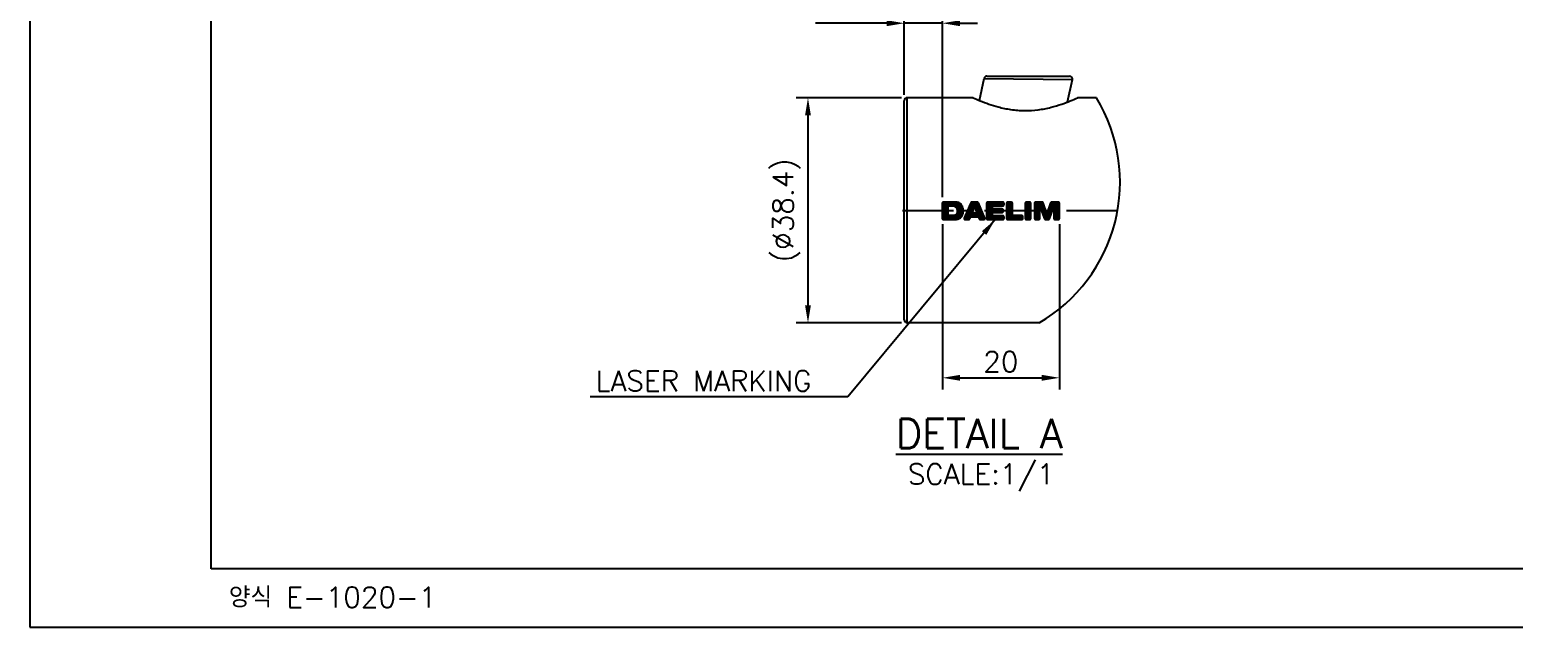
# Model space of a CAD drawing. Extents: x -4509 to -4089, y -1506 to -1209.
# Drawn here: x -4509 to -4255.4, y -1505.8 to -1403.8 of the extents above; entities that cross this region are included whole.
import ezdxf

# ---------------------------------------------------------------- set-up
doc = ezdxf.new("R2010")
doc.units = 0
doc.header["$LTSCALE"] = 7
doc.linetypes.add('CENTER', pattern=[2, 1.25, -0.25, 0.25, -0.25])
doc.layers.get('0').update_dxf_attribs({"color": 2, "linetype": 'CONTINUOUS'})
doc.layers.get('Defpoints').update_dxf_attribs({"linetype": 'CONTINUOUS'})
for name, color, linetype in [('0811-8_7_1_1DXF_CONTINUOUS_LINE', 7, 'CONTINUOUS'), ('0811-9_9_1_1DXF_CONTINUOUS_LINE', 7, 'CONTINUOUS'), ('CL', 1, 'CENTER'), ('D', 2, 'CONTINUOUS'), ('DWG', 7, 'CONTINUOUS')]:
    doc.layers.add(name, color=color, linetype=linetype)
doc.styles.add('DD', font='romans', dxfattribs={"bigfont": 'GHS.shx'})
doc.styles.add('GHS', font='ROMANS.shx', dxfattribs={"bigfont": 'GHS.shx'})
doc.dimstyles.new('CWC', dxfattribs={"dimscale": 0, "dimtxt": 3.5, "dimasz": 3, "dimexe": 2, "dimexo": 1, "dimgap": 1, "dimtad": 1, "dimdec": 4, "dimdsep": 46, "dimtxsty": 'DD', "dimcen": 3, "dimclrd": 2, "dimclre": 2, "dimclrt": 2, "dimadec": 3, "dimazin": 2, "dimtfac": 1, "dimtdec": 4, "dimtmove": 0, "dimatfit": 3, "dimfxl": 1, "dimtvp": 1, "dimtolj": 1, "dimtzin": 0, "dimlwd": -1, "dimlwe": -1, "dimarcsym": 0})
pattern_1 = [(45, (1026.48951, 1662.49262), (-0.0898025612, 0.0898025612), [])]

# ---------------------------------------------------------------- blocks, each defined once
blk = doc.blocks.new('BORDER')
for p, q in [((0, 1), (0, 0)), ((0, 0), (1, 0))]:
    blk.add_line(p, q)
blk = doc.blocks.new('*D9')
at = {"layer": 'Defpoints', "color": 0, "transparency": 16777216}
for p in [(-4997.98, -2524.21), (-5014.94, -2562.61), (-4997.98, -2562.61)]:
    blk.add_point(p, dxfattribs=at)
at = {"layer": 'DWG', "color": 2, "transparency": 16777216}
for p, q in [((-4998.98, -2524.21), (-5016.94, -2524.21)), ((-5014.94, -2527.21), (-5014.94, -2559.61)), ((-4998.98, -2562.61), (-5016.94, -2562.61))]:
    blk.add_line(p, q, dxfattribs=at)
for points in [[(-5015.44, -2527.21), (-5014.44, -2527.21), (-5014.94, -2524.21)], [(-5015.44, -2559.61), (-5014.44, -2559.61), (-5014.94, -2562.61)]]:
    blk.add_solid(points, dxfattribs=at)
at = {"layer": 'DWG', "color": 2, "transparency": 16777216, "insert": (-5018.61, -2543.41), "char_height": 3.5, "attachment_point": 5, "rotation": 90, "style": 'DD'}
blk.add_mtext('\\A1;(%%C38.4)', dxfattribs=at)
blk = doc.blocks.new('*D10')
at = {"layer": 'Defpoints', "color": 0, "transparency": 16777216}
for p in [(-4998.48, -2511.49), (-4998.48, -2524.71), (-4991.98, -2542.2)]:
    blk.add_point(p, dxfattribs=at)
at = {"layer": 'DWG', "color": 2, "transparency": 16777216}
for p, q in [((-4998.48, -2523.71), (-4998.48, -2509.49)), ((-4991.98, -2541.2), (-4991.98, -2509.49)), ((-5001.48, -2511.49), (-5013.65, -2511.49)), ((-4991.98, -2511.49), (-4998.48, -2511.49)), ((-4988.98, -2511.49), (-4985.98, -2511.49))]:
    blk.add_line(p, q, dxfattribs=at)
for points in [[(-5001.48, -2510.99), (-5001.48, -2511.99), (-4998.48, -2511.49)], [(-4988.98, -2510.99), (-4988.98, -2511.99), (-4991.98, -2511.49)]]:
    blk.add_solid(points, dxfattribs=at)
at = {"layer": 'DWG', "color": 2, "transparency": 16777216, "insert": (-5009.07, -2508.74), "char_height": 3.5, "attachment_point": 5, "style": 'DD'}
blk.add_mtext('\\A1;6.5', dxfattribs=at)
blk = doc.blocks.new('*D7')
at = {"layer": 'Defpoints', "color": 0, "transparency": 16777216}
for p in [(-4991.98, -2544.8), (-4971.99, -2544.8), (-4971.99, -2572)]:
    blk.add_point(p, dxfattribs=at)
at = {"layer": 'DWG', "color": 2, "transparency": 16777216}
for p, q in [((-4991.98, -2545.8), (-4991.98, -2574)), ((-4971.99, -2545.8), (-4971.99, -2574)), ((-4988.98, -2572), (-4974.99, -2572))]:
    blk.add_line(p, q, dxfattribs=at)
for points in [[(-4988.98, -2571.5), (-4988.98, -2572.5), (-4991.98, -2572)], [(-4974.99, -2571.5), (-4974.99, -2572.5), (-4971.99, -2572)]]:
    blk.add_solid(points, dxfattribs=at)
at = {"layer": 'DWG', "color": 2, "transparency": 16777216, "insert": (-4981.99, -2569.25), "char_height": 3.5, "attachment_point": 5, "style": 'DD'}
blk.add_mtext('\\A1;20', dxfattribs=at)

msp = doc.modelspace()

# ---------------------------------------------------------------- hatches: boundary and pattern name
at = {"layer": 'DWG', "transparency": 33554687}
h = msp.add_hatch(dxfattribs=at)
h.set_pattern_fill('ANSI31', color=2, scale=0.04)
h.set_pattern_definition(pattern_1)
edge = h.paths.add_edge_path()
edge.add_spline(control_points=[(-4350.49487, -1436.10642), (-4350.39515, -1436.07617), (-4350.21724, -1436.00395), (-4349.98092, -1435.87499), (-4349.80811, -1435.66682), (-4349.6785, -1435.40857), (-4349.57801, -1435.09487), (-4349.55124, -1434.708), (-4349.57465, -1434.3331), (-4349.66361, -1433.93008), (-4349.8965, -1433.54138), (-4350.33494, -1433.26001), (-4350.74366, -1433.20059), (-4350.97335, -1433.20059)], knot_values=[0, 0, 0, 0, 0.074636502, 0.149273004, 0.23022639, 0.311179776, 0.385230643, 0.45928151, 0.525463761, 0.591646012, 0.724010513, 0.862005257, 1, 1, 1, 1], degree=3, periodic=0)
edge.add_line((-4350.97335, -1433.20059), (-4352.94086, -1433.20059))
edge.add_spline(control_points=[(-4352.94086, -1433.20059), (-4353.03978, -1433.20059), (-4353.12208, -1433.2823), (-4353.12208, -1433.38194)], knot_values=[0, 0, 0, 0, 1, 1, 1, 1], degree=3, periodic=0)
edge.add_line((-4353.12208, -1433.38194), (-4353.12208, -1435.9848))
edge.add_spline(control_points=[(-4353.12208, -1435.9848), (-4353.12208, -1436.08447), (-4353.03978, -1436.1654), (-4352.94086, -1436.1654)], knot_values=[0, 0, 0, 0, 1, 1, 1, 1], degree=3, periodic=0)
edge.add_line((-4352.94086, -1436.1654), (-4351.1124, -1436.1654))
edge.add_spline(control_points=[(-4351.1124, -1436.1654), (-4350.87279, -1436.1654), (-4350.67325, -1436.14569), (-4350.49487, -1436.10642)], knot_values=[0, 0, 0, 0, 1, 1, 1, 1], degree=3, periodic=0)
edge = h.paths.add_edge_path(flags=16)
edge.add_spline(control_points=[(-4351.37068, -1433.85759), (-4350.83338, -1433.85759), (-4350.57361, -1434.13574), (-4350.57361, -1434.67324)], knot_values=[0, 0, 0, 0, 1, 1, 1, 1], degree=3, periodic=0)
edge.add_spline(control_points=[(-4350.57361, -1434.67324), (-4350.57361, -1434.79228), (-4350.59556, -1434.89251), (-4350.61391, -1434.99143)], knot_values=[0, 0, 0, 0, 1, 1, 1, 1], degree=3, periodic=0)
edge.add_spline(control_points=[(-4350.61391, -1434.99143), (-4350.6347, -1435.09106), (-4350.67325, -1435.19129), (-4350.73371, -1435.24971)], knot_values=[0, 0, 0, 0, 1, 1, 1, 1], degree=3, periodic=0)
edge.add_spline(control_points=[(-4350.73371, -1435.24971), (-4350.77302, -1435.32948), (-4350.85355, -1435.38938), (-4350.95226, -1435.44882)], knot_values=[0, 0, 0, 0, 1, 1, 1, 1], degree=3, periodic=0)
edge.add_spline(control_points=[(-4350.95226, -1435.44882), (-4351.05223, -1435.48915), (-4351.15187, -1435.50886), (-4351.29006, -1435.50886)], knot_values=[0, 0, 0, 0, 1, 1, 1, 1], degree=3, periodic=0)
edge.add_line((-4351.29006, -1435.50886), (-4352.12745, -1435.50886))
edge.add_line((-4352.12745, -1435.50886), (-4352.12745, -1433.85759))
edge.add_line((-4352.12745, -1433.85759), (-4351.37068, -1433.85759))
h = msp.add_hatch(dxfattribs=at)
h.set_pattern_fill('ANSI31', color=2, scale=0.04)
h.set_pattern_definition(pattern_1)
edge = h.paths.add_edge_path()
edge.add_spline(control_points=[(-4346.96558, -1433.31077), (-4346.9945, -1433.24375), (-4347.0602, -1433.20059), (-4347.13197, -1433.20059)], knot_values=[0, 0, 0, 0, 1, 1, 1, 1], degree=3, periodic=0)
edge.add_line((-4347.13197, -1433.20059), (-4348.10726, -1433.20059))
edge.add_spline(control_points=[(-4348.10726, -1433.20059), (-4348.17902, -1433.20059), (-4348.24459, -1433.24329), (-4348.27437, -1433.30945)], knot_values=[0, 0, 0, 0, 1, 1, 1, 1], degree=3, periodic=0)
edge.add_line((-4348.27437, -1433.30945), (-4349.40834, -1435.91159))
edge.add_spline(control_points=[(-4349.40834, -1435.91159), (-4349.44762, -1436.00292), (-4349.39865, -1436.13508), (-4349.26646, -1436.16573), (-4349.24389, -1436.16573)], knot_values=[0, 0, 0, 0, 0.805940073, 1, 1, 1, 1], degree=3, periodic=0)
edge.add_line((-4349.24389, -1436.16573), (-4348.59032, -1436.16573))
edge.add_spline(control_points=[(-4348.59032, -1436.16573), (-4348.51589, -1436.16573), (-4348.44683, -1436.11854), (-4348.4207, -1436.0477)], knot_values=[0, 0, 0, 0, 1, 1, 1, 1], degree=3, periodic=0)
edge.add_line((-4348.4207, -1436.0477), (-4348.28577, -1435.68826))
edge.add_line((-4348.28577, -1435.68826), (-4346.97269, -1435.68826))
edge.add_line((-4346.97269, -1435.68826), (-4346.83793, -1436.0477))
edge.add_spline(control_points=[(-4346.83793, -1436.0477), (-4346.81078, -1436.11854), (-4346.7435, -1436.16573), (-4346.66818, -1436.16573)], knot_values=[0, 0, 0, 0, 1, 1, 1, 1], degree=3, periodic=0)
edge.add_line((-4346.66818, -1436.16573), (-4346.0146, -1436.16573))
edge.add_spline(control_points=[(-4346.0146, -1436.16573), (-4345.91404, -1436.16573), (-4345.81221, -1436.05569), (-4345.838, -1435.93528), (-4345.84762, -1435.91261)], knot_values=[0, 0, 0, 0, 0.792507205, 1, 1, 1, 1], degree=3, periodic=0)
edge.add_line((-4345.84762, -1435.91261), (-4346.96558, -1433.31077))
h.paths.add_polyline_path([(-4347.62969, -1433.95676), (-4347.21144, -1435.07103), (-4348.04706, -1435.07103)], flags=16)
h = msp.add_hatch(dxfattribs=at)
h.set_pattern_fill('ANSI31', color=2, scale=0.04)
h.set_pattern_definition(pattern_1)
edge = h.paths.add_edge_path()
edge.add_spline(control_points=[(-4342.75651, -1433.83788), (-4342.70632, -1433.83788), (-4342.61285, -1433.79738), (-4342.56489, -1433.66187), (-4342.57945, -1433.51897), (-4342.56481, -1433.37602), (-4342.61283, -1433.24076), (-4342.70632, -1433.20059), (-4342.75651, -1433.20059)], knot_values=[0, 0, 0, 0, 0.172442188, 0.344884376, 0.501660322, 0.658436268, 0.829218134, 1, 1, 1, 1], degree=3, periodic=0)
edge.add_line((-4342.75651, -1433.20059), (-4345.37879, -1433.20059))
edge.add_spline(control_points=[(-4345.37879, -1433.20059), (-4345.47846, -1433.20059), (-4345.55908, -1433.2823), (-4345.55908, -1433.38194)], knot_values=[0, 0, 0, 0, 1, 1, 1, 1], degree=3, periodic=0)
edge.add_line((-4345.55908, -1433.38194), (-4345.55908, -1435.9848))
edge.add_spline(control_points=[(-4345.55908, -1435.9848), (-4345.55908, -1436.08447), (-4345.47846, -1436.16573), (-4345.37879, -1436.16573)], knot_values=[0, 0, 0, 0, 1, 1, 1, 1], degree=3, periodic=0)
edge.add_line((-4345.37879, -1436.16573), (-4342.75651, -1436.16573))
edge.add_spline(control_points=[(-4342.75651, -1436.16573), (-4342.70632, -1436.16573), (-4342.61283, -1436.12578), (-4342.56477, -1435.99065), (-4342.57949, -1435.8469), (-4342.56484, -1435.7036), (-4342.61285, -1435.56894), (-4342.70632, -1435.52889), (-4342.75651, -1435.52889)], knot_values=[0, 0, 0, 0, 0.170567341, 0.341134682, 0.498394951, 0.65565522, 0.82782761, 1, 1, 1, 1], degree=3, periodic=0)
edge.add_line((-4342.75651, -1435.52889), (-4344.56511, -1435.52889))
edge.add_line((-4344.56511, -1435.52889), (-4344.56511, -1434.99113))
edge.add_line((-4344.56511, -1434.99113), (-4342.89678, -1434.99113))
edge.add_spline(control_points=[(-4342.89678, -1434.99113), (-4342.84592, -1434.99128), (-4342.75193, -1434.95148), (-4342.70455, -1434.81939), (-4342.71801, -1434.6832), (-4342.70462, -1434.54688), (-4342.75195, -1434.4144), (-4342.84592, -1434.37416), (-4342.89678, -1434.37416)], knot_values=[0, 0, 0, 0, 0.174371908, 0.348743816, 0.498221954, 0.647700091, 0.823850046, 1, 1, 1, 1], degree=3, periodic=0)
edge.add_line((-4342.89678, -1434.37416), (-4344.56511, -1434.37416))
edge.add_line((-4344.56511, -1434.37416), (-4344.56511, -1433.83788))
edge.add_line((-4344.56511, -1433.83788), (-4342.75651, -1433.83788))
h = msp.add_hatch(dxfattribs=at)
h.set_pattern_fill('ANSI31', color=2, scale=0.04)
h.set_pattern_definition(pattern_1)
edge = h.paths.add_edge_path()
edge.add_spline(control_points=[(-4341.16231, -1433.38194), (-4341.16231, -1433.2823), (-4341.24208, -1433.20059), (-4341.34363, -1433.20059)], knot_values=[0, 0, 0, 0, 1, 1, 1, 1], degree=3, periodic=0)
edge.add_line((-4341.34363, -1433.20059), (-4341.97599, -1433.20059))
edge.add_spline(control_points=[(-4341.97599, -1433.20059), (-4342.0749, -1433.20059), (-4342.15628, -1433.2823), (-4342.15628, -1433.38194)], knot_values=[0, 0, 0, 0, 1, 1, 1, 1], degree=3, periodic=0)
edge.add_line((-4342.15628, -1433.38194), (-4342.15628, -1435.9848))
edge.add_spline(control_points=[(-4342.15628, -1435.9848), (-4342.15628, -1436.08447), (-4342.0749, -1436.16573), (-4341.97599, -1436.16573)], knot_values=[0, 0, 0, 0, 1, 1, 1, 1], degree=3, periodic=0)
edge.add_line((-4341.97599, -1436.16573), (-4339.53177, -1436.16573))
edge.add_spline(control_points=[(-4339.53177, -1436.16573), (-4339.48188, -1436.16573), (-4339.38889, -1436.12582), (-4339.33942, -1435.98137), (-4339.35781, -1435.81724), (-4339.33949, -1435.65352), (-4339.3889, -1435.50944), (-4339.48188, -1435.46945), (-4339.53177, -1435.46945)], knot_values=[0, 0, 0, 0, 0.1600057, 0.320011401, 0.499006207, 0.678001014, 0.839000507, 1, 1, 1, 1], degree=3, periodic=0)
edge.add_line((-4339.53177, -1435.46945), (-4341.16231, -1435.46945))
edge.add_line((-4341.16231, -1435.46945), (-4341.16231, -1433.38194))
h = msp.add_hatch(dxfattribs=at)
h.set_pattern_fill('ANSI31', color=2, scale=0.04)
h.set_pattern_definition(pattern_1)
edge = h.paths.add_edge_path()
edge.add_spline(control_points=[(-4337.97803, -1433.38194), (-4337.97803, -1433.2823), (-4338.05928, -1433.20059), (-4338.15997, -1433.20059)], knot_values=[0, 0, 0, 0, 1, 1, 1, 1], degree=3, periodic=0)
edge.add_line((-4338.15997, -1433.20059), (-4338.79067, -1433.20059))
edge.add_arc((-4338.79063, -1433.38172), 0.18114, 90.0111001, 180.0673938)
edge.add_line((-4338.97177, -1433.38194), (-4338.97177, -1435.9848))
edge.add_spline(control_points=[(-4338.97177, -1435.9848), (-4338.97177, -1436.08447), (-4338.89137, -1436.16573), (-4338.79058, -1436.16573)], knot_values=[0, 0, 0, 0, 1, 1, 1, 1], degree=3, periodic=0)
edge.add_line((-4338.79058, -1436.16573), (-4338.15997, -1436.16573))
edge.add_spline(control_points=[(-4338.15997, -1436.16573), (-4338.05928, -1436.16573), (-4337.97803, -1436.08447), (-4337.97803, -1435.9848)], knot_values=[0, 0, 0, 0, 1, 1, 1, 1], degree=3, periodic=0)
edge.add_line((-4337.97803, -1435.9848), (-4337.97803, -1433.38194))
h = msp.add_hatch(dxfattribs=at)
h.set_pattern_fill('ANSI31', color=2, scale=0.04)
h.set_pattern_definition(pattern_1)
edge = h.paths.add_edge_path()
edge.add_line((-4336.4461, -1433.95676), (-4335.69289, -1436.0453))
edge.add_spline(control_points=[(-4335.69289, -1436.0453), (-4335.66739, -1436.11854), (-4335.59918, -1436.16573), (-4335.52314, -1436.16573)], knot_values=[0, 0, 0, 0, 1, 1, 1, 1], degree=3, periodic=0)
edge.add_line((-4335.52314, -1436.16573), (-4334.98165, -1436.16573))
edge.add_spline(control_points=[(-4334.98165, -1436.16573), (-4334.90455, -1436.16573), (-4334.83711, -1436.11854), (-4334.81098, -1436.0453)], knot_values=[0, 0, 0, 0, 1, 1, 1, 1], degree=3, periodic=0)
edge.add_line((-4334.81098, -1436.0453), (-4334.05777, -1433.95676))
edge.add_line((-4334.05777, -1433.95676), (-4334.05777, -1435.9848))
edge.add_spline(control_points=[(-4334.05777, -1435.9848), (-4334.05777, -1436.08447), (-4333.97714, -1436.16573), (-4333.87569, -1436.16573)], knot_values=[0, 0, 0, 0, 1, 1, 1, 1], degree=3, periodic=0)
edge.add_line((-4333.87569, -1436.16573), (-4333.3037, -1436.16573))
edge.add_spline(control_points=[(-4333.3037, -1436.16573), (-4333.20376, -1436.16573), (-4333.12248, -1436.08447), (-4333.12248, -1435.9848)], knot_values=[0, 0, 0, 0, 1, 1, 1, 1], degree=3, periodic=0)
edge.add_line((-4333.12248, -1435.9848), (-4333.12248, -1433.38194))
edge.add_spline(control_points=[(-4333.12248, -1433.38194), (-4333.12248, -1433.2823), (-4333.20376, -1433.20059), (-4333.3037, -1433.20059)], knot_values=[0, 0, 0, 0, 1, 1, 1, 1], degree=3, periodic=0)
edge.add_line((-4333.3037, -1433.20059), (-4334.44623, -1433.20059))
edge.add_spline(control_points=[(-4334.44623, -1433.20059), (-4334.52396, -1433.20059), (-4334.59216, -1433.24909), (-4334.61678, -1433.32263)], knot_values=[0, 0, 0, 0, 1, 1, 1, 1], degree=3, periodic=0)
edge.add_line((-4334.61678, -1433.32263), (-4335.25104, -1435.1511))
edge.add_line((-4335.25104, -1435.1511), (-4335.88623, -1433.32263))
edge.add_spline(control_points=[(-4335.88623, -1433.32263), (-4335.91147, -1433.24909), (-4335.97981, -1433.20059), (-4336.05763, -1433.20059)], knot_values=[0, 0, 0, 0, 1, 1, 1, 1], degree=3, periodic=0)
edge.add_line((-4336.05763, -1433.20059), (-4337.20024, -1433.20059))
edge.add_spline(control_points=[(-4337.20024, -1433.20059), (-4337.30001, -1433.20059), (-4337.37961, -1433.2823), (-4337.37961, -1433.38194)], knot_values=[0, 0, 0, 0, 1, 1, 1, 1], degree=3, periodic=0)
edge.add_line((-4337.37961, -1433.38194), (-4337.37961, -1435.9848))
edge.add_spline(control_points=[(-4337.37961, -1435.9848), (-4337.37961, -1436.08447), (-4337.30001, -1436.16573), (-4337.20024, -1436.16573)], knot_values=[0, 0, 0, 0, 1, 1, 1, 1], degree=3, periodic=0)
edge.add_line((-4337.20024, -1436.16573), (-4336.62674, -1436.16573))
edge.add_arc((-4336.62688, -1435.98495), 0.18078, 270.0457212, 360.0470427)
edge.add_line((-4336.4461, -1435.9848), (-4336.4461, -1433.95676))

# ---------------------------------------------------------------- linework, layer by layer
at = {"color": 4}
for p, q in [((-4478.03764, -1495.75152), (-4478.03764, -1221.75152)), ((-4100.03764, -1495.75152), (-4478.03764, -1495.75152))]:
    msp.add_line(p, q, dxfattribs=at)
for p, q in [((-4353.12208, -1433.38194), (-4353.12208, -1435.9848)), ((-4350.97335, -1433.20059), (-4352.94086, -1433.20059)), ((-4352.12745, -1433.85759), (-4351.37068, -1433.85759)), ((-4352.12745, -1435.50886), (-4352.12745, -1433.85759)), ((-4351.29006, -1435.50886), (-4352.12745, -1435.50886)), ((-4348.27437, -1433.30945), (-4349.40834, -1435.91159)), ((-4347.13197, -1433.20059), (-4348.10726, -1433.20059)), ((-4348.04706, -1435.07103), (-4347.62969, -1433.95676)), ((-4347.21144, -1435.07103), (-4348.04706, -1435.07103)), ((-4347.62969, -1433.95676), (-4347.21144, -1435.07103)), ((-4345.84762, -1435.91261), (-4346.96558, -1433.31077)), ((-4345.55908, -1433.38194), (-4345.55908, -1435.9848)), ((-4342.75651, -1433.20059), (-4345.37879, -1433.20059)), ((-4344.56511, -1433.83788), (-4342.75651, -1433.83788)), ((-4344.56511, -1434.37416), (-4344.56511, -1433.83788)), ((-4342.89678, -1434.37416), (-4344.56511, -1434.37416)), ((-4344.56511, -1434.99113), (-4342.89678, -1434.99113)), ((-4344.56511, -1435.52889), (-4344.56511, -1434.99113)), ((-4342.75651, -1435.52889), (-4344.56511, -1435.52889)), ((-4342.15628, -1433.38194), (-4342.15628, -1435.9848)), ((-4341.34363, -1433.20059), (-4341.97599, -1433.20059)), ((-4341.16231, -1435.46945), (-4341.16231, -1433.38194)), ((-4339.53177, -1435.46945), (-4341.16231, -1435.46945)), ((-4338.97177, -1433.38194), (-4338.97177, -1435.9848)), ((-4338.15997, -1433.20059), (-4338.79058, -1433.20059)), ((-4337.97803, -1435.9848), (-4337.97803, -1433.38194)), ((-4337.37961, -1433.38194), (-4337.37961, -1435.9848)), ((-4336.05763, -1433.20059), (-4337.20024, -1433.20059)), ((-4336.4461, -1433.95676), (-4335.69289, -1436.0453)), ((-4336.4461, -1435.9848), (-4336.4461, -1433.95676)), ((-4335.25104, -1435.1511), (-4335.88623, -1433.32263)), ((-4334.61678, -1433.32263), (-4335.25104, -1435.1511)), ((-4334.81098, -1436.0453), (-4334.05777, -1433.95676)), ((-4333.3037, -1433.20059), (-4334.44623, -1433.20059)), ((-4334.05777, -1433.95676), (-4334.05777, -1435.9848)), ((-4333.12248, -1435.9848), (-4333.12248, -1433.38194)), ((-4352.94086, -1436.1654), (-4351.1124, -1436.1654)), ((-4349.24389, -1436.16573), (-4348.59032, -1436.16573)), ((-4348.4207, -1436.0477), (-4348.28577, -1435.68826)), ((-4348.28577, -1435.68826), (-4346.97269, -1435.68826)), ((-4346.97269, -1435.68826), (-4346.83793, -1436.0477)), ((-4346.66818, -1436.16573), (-4346.0146, -1436.16573)), ((-4345.37879, -1436.16573), (-4342.75651, -1436.16573)), ((-4341.97599, -1436.16573), (-4339.53177, -1436.16573)), ((-4338.79058, -1436.16573), (-4338.15997, -1436.16573)), ((-4337.20024, -1436.16573), (-4336.62702, -1436.16573)), ((-4335.52314, -1436.16573), (-4334.98165, -1436.16573)), ((-4333.87569, -1436.16573), (-4333.3037, -1436.16573))]:
    msp.add_line(p, q)
for centre, radius, start, end in [((-4338.79063, -1433.38172), 0.18114, 89.9843696, 180.0677032), ((-4336.62688, -1435.98495), 0.18078, 269.9544475, 0.0455525)]:
    msp.add_arc(centre, radius, start, end)
for points in [[(-4352.94086, -1433.20059), (-4353.03978, -1433.20059), (-4353.12208, -1433.2823), (-4353.12208, -1433.38194)], [(-4351.37068, -1433.85759), (-4350.83338, -1433.85759), (-4350.57361, -1434.13574), (-4350.57361, -1434.67324)], [(-4350.95226, -1435.44882), (-4351.05223, -1435.48915), (-4351.15187, -1435.50886), (-4351.29006, -1435.50886)], [(-4350.73371, -1435.24971), (-4350.77302, -1435.32948), (-4350.85355, -1435.38938), (-4350.95226, -1435.44882)], [(-4350.61391, -1434.99143), (-4350.6347, -1435.09106), (-4350.67325, -1435.19129), (-4350.73371, -1435.24971)], [(-4350.57361, -1434.67324), (-4350.57361, -1434.79228), (-4350.59556, -1434.89251), (-4350.61391, -1434.99143)], [(-4348.10726, -1433.20059), (-4348.17902, -1433.20059), (-4348.24459, -1433.24329), (-4348.27437, -1433.30945)], [(-4346.96558, -1433.31077), (-4346.9945, -1433.24375), (-4347.0602, -1433.20059), (-4347.13197, -1433.20059)], [(-4345.37879, -1433.20059), (-4345.47846, -1433.20059), (-4345.55908, -1433.2823), (-4345.55908, -1433.38194)], [(-4341.97599, -1433.20059), (-4342.0749, -1433.20059), (-4342.15628, -1433.2823), (-4342.15628, -1433.38194)], [(-4341.16231, -1433.38194), (-4341.16231, -1433.2823), (-4341.24208, -1433.20059), (-4341.34363, -1433.20059)], [(-4337.97803, -1433.38194), (-4337.97803, -1433.2823), (-4338.05928, -1433.20059), (-4338.15997, -1433.20059)], [(-4337.20024, -1433.20059), (-4337.30001, -1433.20059), (-4337.37961, -1433.2823), (-4337.37961, -1433.38194)], [(-4335.88623, -1433.32263), (-4335.91147, -1433.24909), (-4335.97981, -1433.20059), (-4336.05763, -1433.20059)], [(-4334.44623, -1433.20059), (-4334.52396, -1433.20059), (-4334.59216, -1433.24909), (-4334.61678, -1433.32263)], [(-4333.12248, -1433.38194), (-4333.12248, -1433.2823), (-4333.20376, -1433.20059), (-4333.3037, -1433.20059)], [(-4353.12208, -1435.9848), (-4353.12208, -1436.08447), (-4353.03978, -1436.1654), (-4352.94086, -1436.1654)], [(-4351.1124, -1436.1654), (-4350.87279, -1436.1654), (-4350.67325, -1436.14569), (-4350.49487, -1436.10642)], [(-4348.59032, -1436.16573), (-4348.51589, -1436.16573), (-4348.44683, -1436.11854), (-4348.4207, -1436.0477)], [(-4346.83793, -1436.0477), (-4346.81078, -1436.11854), (-4346.7435, -1436.16573), (-4346.66818, -1436.16573)], [(-4345.55908, -1435.9848), (-4345.55908, -1436.08447), (-4345.47846, -1436.16573), (-4345.37879, -1436.16573)], [(-4342.15628, -1435.9848), (-4342.15628, -1436.08447), (-4342.0749, -1436.16573), (-4341.97599, -1436.16573)], [(-4338.97177, -1435.9848), (-4338.97177, -1436.08447), (-4338.89137, -1436.16573), (-4338.79058, -1436.16573)], [(-4338.15997, -1436.16573), (-4338.05928, -1436.16573), (-4337.97803, -1436.08447), (-4337.97803, -1435.9848)], [(-4337.37961, -1435.9848), (-4337.37961, -1436.08447), (-4337.30001, -1436.16573), (-4337.20024, -1436.16573)], [(-4335.69289, -1436.0453), (-4335.66739, -1436.11854), (-4335.59918, -1436.16573), (-4335.52314, -1436.16573)], [(-4334.98165, -1436.16573), (-4334.90455, -1436.16573), (-4334.83711, -1436.11854), (-4334.81098, -1436.0453)], [(-4334.05777, -1435.9848), (-4334.05777, -1436.08447), (-4333.97714, -1436.16573), (-4333.87569, -1436.16573)], [(-4333.3037, -1436.16573), (-4333.20376, -1436.16573), (-4333.12248, -1436.08447), (-4333.12248, -1435.9848)]]:
    msp.add_open_spline(points, degree=3)
for points, knots in [([(-4350.49487, -1436.10642), (-4350.39515, -1436.07617), (-4350.21724, -1436.00395), (-4349.98092, -1435.87499), (-4349.80811, -1435.66682), (-4349.6785, -1435.40857), (-4349.57801, -1435.09487), (-4349.55124, -1434.708), (-4349.57465, -1434.3331), (-4349.66361, -1433.93008), (-4349.8965, -1433.54138), (-4350.33494, -1433.26001), (-4350.74366, -1433.20059), (-4350.97335, -1433.20059)], [0, 0, 0, 0, 0.074636502, 0.149273004, 0.23022639, 0.311179776, 0.385230643, 0.45928151, 0.525463761, 0.591646012, 0.724010513, 0.862005257, 1, 1, 1, 1]), ([(-4342.89678, -1434.99113), (-4342.84592, -1434.99128), (-4342.75193, -1434.95148), (-4342.70455, -1434.81939), (-4342.71801, -1434.6832), (-4342.70462, -1434.54688), (-4342.75195, -1434.4144), (-4342.84592, -1434.37416), (-4342.89678, -1434.37416)], [0, 0, 0, 0, 0.174371908, 0.348743816, 0.498221954, 0.647700091, 0.823850046, 1, 1, 1, 1]), ([(-4342.75651, -1433.83788), (-4342.70632, -1433.83788), (-4342.61285, -1433.79738), (-4342.56489, -1433.66187), (-4342.57945, -1433.51897), (-4342.56481, -1433.37602), (-4342.61283, -1433.24076), (-4342.70632, -1433.20059), (-4342.75651, -1433.20059)], [0, 0, 0, 0, 0.172442188, 0.344884376, 0.501660322, 0.658436268, 0.829218134, 1, 1, 1, 1]), ([(-4342.75651, -1436.16573), (-4342.70632, -1436.16573), (-4342.61283, -1436.12578), (-4342.56477, -1435.99065), (-4342.57949, -1435.8469), (-4342.56484, -1435.7036), (-4342.61285, -1435.56894), (-4342.70632, -1435.52889), (-4342.75651, -1435.52889)], [0, 0, 0, 0, 0.170567341, 0.341134682, 0.498394951, 0.65565522, 0.82782761, 1, 1, 1, 1]), ([(-4339.53177, -1436.16573), (-4339.48188, -1436.16573), (-4339.38889, -1436.12582), (-4339.33942, -1435.98137), (-4339.35781, -1435.81724), (-4339.33949, -1435.65352), (-4339.3889, -1435.50944), (-4339.48188, -1435.46945), (-4339.53177, -1435.46945)], [0, 0, 0, 0, 0.1600057, 0.320011401, 0.499006207, 0.678001014, 0.839000507, 1, 1, 1, 1]), ([(-4349.40834, -1435.91159), (-4349.44762, -1436.00292), (-4349.39865, -1436.13508), (-4349.26646, -1436.16573), (-4349.24389, -1436.16573)], [0, 0, 0, 0, 0.805940073, 1, 1, 1, 1]), ([(-4346.0146, -1436.16573), (-4345.91404, -1436.16573), (-4345.81221, -1436.05569), (-4345.838, -1435.93528), (-4345.84762, -1435.91261)], [0, 0, 0, 0, 0.792507205, 1, 1, 1, 1])]:
    msp.add_open_spline(points, degree=3, knots=knots)
at = {"layer": '0811-8_7_1_1DXF_CONTINUOUS_LINE', "color": 2, "linetype": 'Continuous'}
for p, q in [((-4345.98805, -1412.09682), (-4330.9016, -1412.30473)), ((-4359.12208, -1453.79118), (-4359.12208, -1415.39118))]:
    msp.add_line(p, q, dxfattribs=at)
msp.add_arc((-4350.47073, -1429.8107), 27.71573, 300.0910157, 31.3500003, dxfattribs=at)
at = {"layer": '0811-9_9_1_1DXF_CONTINUOUS_LINE', "color": 7, "linetype": 'Continuous'}
for p, q in [((-4346.78635, -1415.85253), (-4345.98805, -1412.09682)), ((-4345.49898, -1411.70078), (-4331.39068, -1411.70078)), ((-4331.7102, -1416.10889), (-4330.9016, -1412.30473)), ((-4359.62208, -1453.29118), (-4359.62208, -1415.89118)), ((-4347.83208, -1415.39118), (-4359.12208, -1415.39118)), ((-4326.80135, -1415.39118), (-4330.03208, -1415.39118)), ((-4336.57475, -1453.79118), (-4359.12208, -1453.79118))]:
    msp.add_line(p, q, dxfattribs=at)
for centre, start, end in [((-4345.49898, -1412.20078), 89.9999462, 168.0000109), ((-4331.39068, -1412.20078), 348.0000092, 90.0000533), ((-4359.12208, -1415.89118), 90, 180), ((-4359.12208, -1453.29118), 180, 270)]:
    msp.add_arc(centre, 0.5, start, end, dxfattribs=at)
for points, knots in [([(-4347.83208, -1415.39118), (-4347.4513, -1415.56767), (-4346.07035, -1416.17585), (-4344.64134, -1416.67467), (-4343.58958, -1416.95246)], [0, 0, 0, 0, 0.278615199, 1, 1, 1, 1]), ([(-4343.58958, -1416.95246), (-4342.88493, -1417.13857), (-4341.39898, -1417.44887), (-4339.0955, -1417.63327), (-4336.77782, -1417.49235), (-4334.63809, -1417.08132), (-4332.82089, -1416.53601), (-4331.31951, -1415.96617), (-4330.44002, -1415.58021), (-4330.03208, -1415.39118)], [0, 0, 0, 0, 0.15679412, 0.32578412, 0.495606695, 0.654690682, 0.793463978, 0.903264405, 1, 1, 1, 1])]:
    msp.add_open_spline(points, degree=3, knots=knots, dxfattribs=at)
at = {"layer": 'CL'}
msp.add_line((-4323.18668, -1434.68337), (-4361.62208, -1434.68337), dxfattribs=at)

# ---------------------------------------------------------------- block references
at = {"xscale": 420, "yscale": 297, "zscale": 420}
msp.add_blockref('BORDER', (-4509.03764, -1505.75152), dxfattribs=at)

# ---------------------------------------------------------------- texts
at = {"style": 'GHS'}
msp.add_text('LASER MARKING', height=3.5, dxfattribs=at).set_placement((-4412.3595, -1465.46459))
at = {"layer": 'D', "style": 'GHS'}
msp.add_text('SCALE:1/1', height=3.5, dxfattribs=at).set_placement((-4359.03059, -1481.35708))
at = {"layer": 'DWG', "style": 'GHS'}
for s, height, p in [('%%UDETAIL A', 5, (-4361.06737, -1475.20088)), ('양식 E-1020-1', 3.5, (-4475.01548, -1502.37951))]:
    msp.add_text(s, height=height, dxfattribs=at).set_placement(p)

# ---------------------------------------------------------------- dimensions: what is measured, and where the dimension line sits
at = {"layer": 'DWG'}
dim = msp.add_linear_dim(base=(-4359.62208, -1402.67593), p1=(-4353.12208, -1433.38194), p2=(-4359.62208, -1415.89118), dimstyle='CWC', override={"dimscale": 1}, dxfattribs=at)
dim.commit()
dim.dimension.update_dxf_attribs({"geometry": '*D10', "text_midpoint": (-4370.20542, -1399.92593), "insert": (638.86273, 1108.81904)})
dim = msp.add_linear_dim(base=(-4376.07945, -1453.79118), p1=(-4359.12208, -1415.39118), p2=(-4359.12208, -1453.79118), angle=90, text='(%%C<>)', dimstyle='CWC', override={"dimscale": 1, "dimlfac": 1}, dxfattribs=at)
dim.commit()
dim.dimension.update_dxf_attribs({"geometry": '*D9', "text_midpoint": (-4379.74612, -1434.59118), "insert": (638.86273, 1108.81904)})
dim = msp.add_linear_dim(base=(-4333.12248, -1463.17829), p1=(-4353.12208, -1435.9848), p2=(-4333.12248, -1435.9848), text='20', dimstyle='CWC', override={"dimscale": 1}, dxfattribs=at)
dim.commit()
dim.dimension.update_dxf_attribs({"geometry": '*D7', "text_midpoint": (-4343.12228, -1460.42829), "insert": (638.86273, 1108.81904)})

# ---------------------------------------------------------------- leaders
msp.add_leader([(-4344.06765, -1436.16573), (-4369.2511, -1466.43139), (-4413.25926, -1466.43139)], dimstyle='CWC', override={"dimscale": 1, "dimtad": 0}, dxfattribs=at)

doc.saveas('drawing.dxf')
